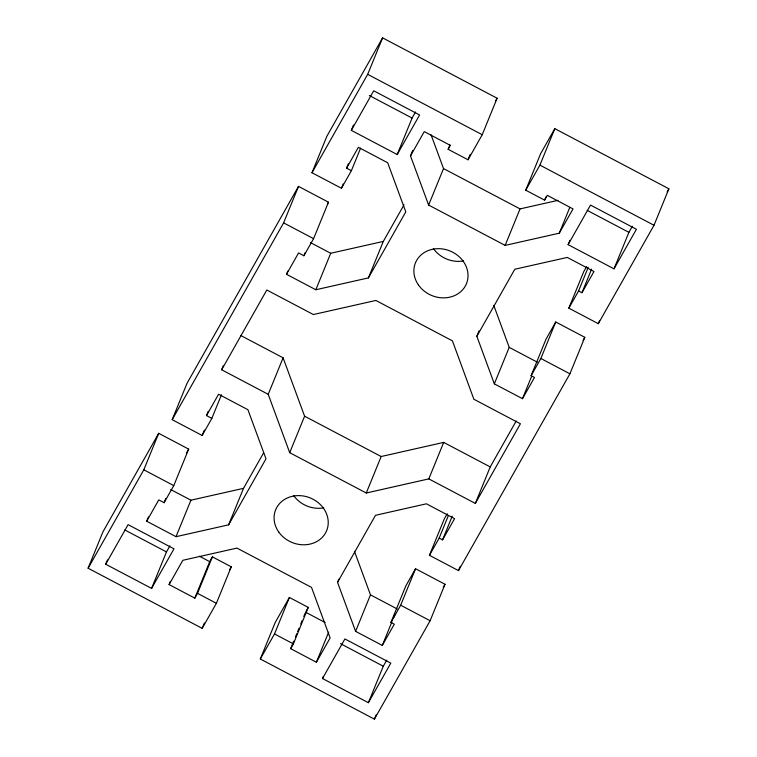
<?xml version="1.0" encoding="UTF-8"?>
<svg xmlns="http://www.w3.org/2000/svg" width="757" height="757" viewBox="0 0 757 757"><rect width="100%" height="100%" fill="white"/><g stroke="black" fill="none" stroke-linecap="round" stroke-linejoin="round"><path stroke-width="1.14" d="M170.401 581.357L169.085 584.574L194.804 598.134L209.698 561.647L212.405 556.859L231.273 566.813L216.388 603.301L202.195 628.357L88.105 568.214L102.999 531.726L158.705 433.316L188.673 449.119L173.779 485.606L164.108 502.695L158.771 499.885L146.688 521.223L176.021 536.685L228.614 524.838L266 458.808L247.918 409.698L218.584 394.236L206.5 415.574L211.837 418.394L202.157 435.483L172.189 419.681L187.083 383.193L298.504 186.383L328.472 202.185L313.578 238.673L303.907 255.762L298.57 252.952L286.487 274.289L315.82 289.751L368.413 277.904L405.79 211.875L387.707 162.764L358.383 147.303L346.574 168.149L351.39 170.694L341.445 188.266L311.988 172.738L326.882 136.251L382.588 37.85L497.112 98.23L482.228 134.718L468.034 159.774L448.135 149.29L449.885 144.994M88.105 568.214L143.811 469.804L158.705 433.316M105.696 564.22L128.103 524.648L173.978 548.834L151.58 588.407L105.696 564.22L107.447 559.934M146.688 521.223L148.448 516.936M164.108 502.695L165.859 498.409M221.659 369.776L266.814 290.007L313.36 314.543L375.888 300.453L452.421 340.858L473.882 399.251L520.409 423.788L475.33 503.414L428.803 478.888L366.274 493.006L289.704 452.695L268.205 394.312L221.659 369.776L223.41 365.48M172.189 419.681L283.61 222.87L298.504 186.383M206.5 415.574L208.251 411.288M202.157 435.483L204.352 430.118M211.837 418.394L221.47 394.776M151.58 588.407L166.474 551.919L169.918 545.835M176.021 536.685L190.915 500.197L243.508 488.35L263.635 452.8M311.988 172.738L367.694 74.337L382.588 37.85M286.487 274.289L287.802 271.072M351.324 130.355L373.721 90.783L419.605 114.969L397.207 154.542L351.324 130.355L353.51 124.99M303.907 255.762L305.222 252.545M346.574 168.149L348.324 163.862M341.445 188.266L343.195 183.979M351.39 170.694L360.587 148.154M268.205 394.312L283.099 357.824L240.688 335.465M315.82 289.751L330.714 253.264L383.307 241.417L404.011 204.844M194.804 598.134L197.52 593.346L212.405 556.859M228.614 524.838L243.508 488.35M202.195 628.357L204.39 622.992M397.207 154.542L412.092 118.054L415.536 111.96M586.599 266.606L583.732 271.668L568.848 308.156L598.295 323.684L654.001 225.274L668.895 188.786L554.805 128.643L540.612 153.699L525.727 190.187L544.595 200.141L547.302 195.353L573.021 208.913L559.272 233.194L505.146 245.391L428.632 205.062L410.502 155.914L412.688 150.548M289.704 452.695L304.598 416.208L283.099 357.824M368.413 277.904L383.307 241.417M428.632 205.062L443.526 168.574L431.036 134.718M338.852 579.133L337.546 582.351L355.591 631.347L382.285 645.428L394.302 624.213L390.924 622.434L405.809 585.946L415.555 568.734L445.012 584.262L430.118 620.749L374.412 719.15L260.313 658.997L275.207 622.509L289.401 597.453L308.269 607.398L293.375 643.885L290.669 648.673L316.388 662.233L330.137 637.943L311.524 587.404L236.96 548.096L182.834 560.294L169.085 584.574M260.313 658.997L274.507 633.94L289.401 597.453M468.034 159.774L470.22 154.409M290.669 648.673L293.735 641.16M295.485 636.864L296.801 633.647M297.681 631.499L298.987 628.282M300.747 623.986L302.052 620.768M303.812 616.472L305.118 613.255M366.274 493.006L381.168 456.518L443.687 442.4L490.224 466.927L475.33 503.414M316.388 662.233L328.652 632.18M322.501 678.518L344.908 638.946L390.792 663.132L368.385 702.704L322.501 678.518L323.381 676.37M505.146 245.391L520.04 208.904L558.041 200.34M525.727 190.187L539.911 165.13L554.805 128.643M355.591 631.347L370.476 594.86L354.437 551.304M447.198 513.748L444.331 518.81L429.437 555.297L458.496 570.617L569.917 373.807L584.811 337.319L555.752 321.999L546.005 339.212L531.111 375.699L534.489 377.478L522.481 398.693L494.33 383.856L476.844 336.288L479.03 330.923M428.803 478.888L443.687 442.4M544.595 200.141L545.911 196.924M382.285 645.428L391.927 621.819M393.678 617.523L394.993 614.306M390.924 622.434L400.671 605.221L415.555 568.734M494.33 383.856L509.215 347.368L493.763 305.326M559.272 233.194L569.784 207.446M368.385 702.704L383.279 666.217L386.723 660.132M429.437 555.297L439.183 538.085L448.381 515.545M439.183 538.085L442.561 539.864L452.194 516.255M374.412 719.15L376.163 714.854M568.129 244.653L590.526 205.081L636.41 229.267L614.012 268.839L568.129 244.653L569.879 240.357M522.481 398.693L531.679 376.163M531.111 375.699L540.858 358.487L555.752 321.999M458.496 570.617L460.247 566.321M568.848 308.156L578.585 290.943L588.227 267.325M578.585 290.943L581.963 292.722L591.596 269.113M614.012 268.839L628.897 232.352L632.341 226.258M598.295 323.684L599.61 320.457M186.392 453.14L188.673 449.119M327.336 204.191L328.472 202.185M410.502 155.914L424.251 131.623L450.349 145.382L448.135 149.29M229.579 569.813L231.273 566.813M495.409 101.23L497.112 98.23M306.102 611.221L308.269 607.398M337.546 582.351L375.491 515.309L426.418 503.802L454.569 518.649L442.561 539.864M476.844 336.288L514.798 269.246L567.277 257.427L593.98 271.508L581.963 292.722M490.224 466.927L516.227 420.987M443.271 587.328L445.012 584.262M583.07 340.395L584.811 337.319M667.154 191.862L668.895 188.786M367.694 74.337L482.228 134.718M539.911 165.13L654.001 225.274M369.34 95.514L412.092 118.054M587.186 210.361L628.897 232.352M443.526 168.574L520.04 208.904M283.61 222.87L313.578 238.673M540.858 358.487L569.917 373.807M310.484 242.6L330.714 253.264M509.215 347.368L537.366 362.206M304.598 416.208L381.168 456.518M143.811 469.804L173.779 485.606M400.671 605.221L430.118 620.749M170.685 489.533L190.915 500.197M370.476 594.86L397.179 608.94M199.413 556.225L209.698 561.647M305.563 612.186L325.113 622.491M124.763 529.928L166.474 551.919M340.527 643.677L383.279 666.217M197.52 593.346L216.388 603.301M274.507 633.94L293.375 643.885M323.731 507.862A27.555 24.073 22.2 0 1 293.584 495.485M463.53 260.928A27.555 24.073 22.2 0 1 433.382 248.551M278.699 531.972A27.555 24.073 22.2 0 0 325.491 533.042A27.555 24.073 22.2 0 0 299.28 495.617A27.555 24.073 22.2 0 0 278.699 531.972M418.498 285.039A27.555 24.073 22.2 0 0 465.29 286.108A27.555 24.073 22.2 0 0 439.079 248.684A27.555 24.073 22.2 0 0 418.498 285.039"/></g></svg>
